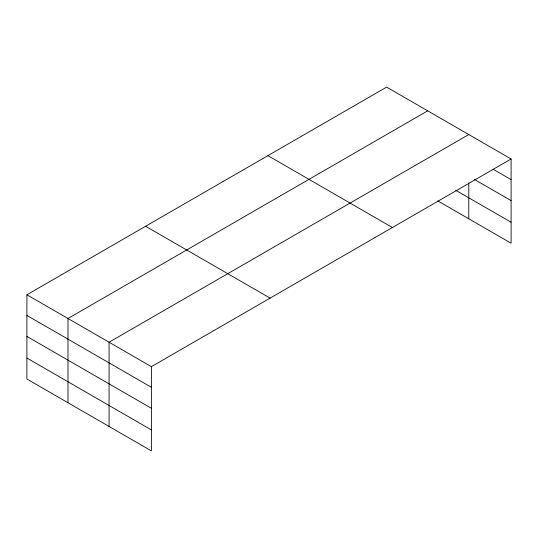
<?xml version="1.0" encoding="UTF-8"?>
<svg xmlns="http://www.w3.org/2000/svg" width="538" height="538" viewBox="0 0 538 538"><rect width="100%" height="100%" fill="white"/><g stroke="black" fill="none" stroke-linecap="round" stroke-linejoin="round"><path stroke-width="0.81" d="M26.9 294.784L151.386 366.66L151.386 450.891L26.9 379.021L26.9 294.784L386.614 87.109L511.1 158.979L511.1 243.216L437.784 200.882M427.69 110.828L67.983 318.503L67.983 402.74M468.773 134.547L109.059 342.222L109.059 426.452M151.386 366.66L511.1 158.979M493.164 169.275L511.1 179.631M474.516 179.49L511.1 200.613M455.8 190.304L511.1 222.234M267.904 155.643L392.397 227.513M145.603 226.256L270.096 298.126M26.9 315.436L151.386 387.306M26.9 336.418L151.386 408.288M26.9 358.039L151.386 429.909M468.773 182.826L468.773 218.778"/></g></svg>
